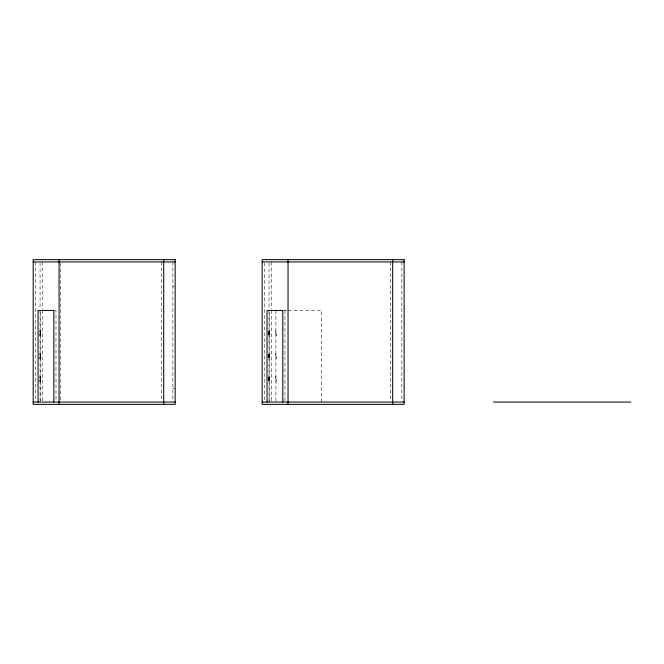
<?xml version="1.0" encoding="UTF-8"?>
<svg xmlns="http://www.w3.org/2000/svg" width="664" height="664" viewBox="0 0 664 664"><rect width="100%" height="100%" fill="white"/><g stroke="black" fill="none" stroke-linecap="round" stroke-linejoin="round"><path stroke-width="0.5" stroke-dasharray="3.32 2.49" d="M268.729 376.878L268.729 381.46L269.617 381.46L269.642 376.878L268.754 376.878L268.754 381.46M268.729 353.978L268.729 358.56L269.617 358.56L269.642 353.978L268.754 353.978L268.754 358.56M268.729 331.087L268.729 335.66L269.617 335.66L269.642 331.087L268.754 331.087L268.754 335.66M172.872 286.665L174.391 286.665M54.548 310.478L55.983 310.478L55.983 401.031M283.52 310.478L287.097 310.478M288.118 310.478L321.7 310.478L321.7 402.06M172.872 388.324L175.155 388.324M401.836 261.94L401.836 401.031M390.382 261.94L390.382 401.031M284.947 310.478L284.947 401.031M275.9 310.478L275.9 402.06M271.327 261.94L271.327 309.333M271.327 310.362L271.327 401.031M269.343 331.087L269.343 335.66M269.343 353.978L269.343 358.56M269.343 376.878L269.343 381.46M269.186 312.536L269.186 402.06M269.036 262.969L269.036 309.333M269.036 310.362L269.036 401.031M264.455 262.969L264.455 401.031M172.872 261.94L172.872 401.031M161.418 261.94L161.418 401.031M60.673 262.969L60.673 401.031M42.355 261.94L42.355 309.333M42.355 310.362L42.355 401.031M40.38 331.087L40.38 335.66M40.38 353.978L40.38 358.56M40.38 376.878L40.38 381.46M40.222 312.536L40.222 331.087M40.222 335.66L40.222 353.978M40.222 358.56L40.222 376.878M40.222 381.46L40.222 401.031M40.072 262.969L40.072 309.333M40.072 310.362L40.072 401.031M40.064 331.087L40.064 335.66M40.064 353.978L40.064 358.56M40.064 376.878L40.064 381.46M35.491 261.94L35.491 401.031M40.678 380.314L40.678 381.46L39.782 381.46L39.765 376.878L40.653 376.878L40.678 380.314M40.678 357.415L40.678 358.56L39.782 358.56L39.765 353.978L40.653 353.978L40.678 357.415M40.678 334.515L40.678 335.66L39.782 335.66L39.765 331.087L40.653 331.087L40.678 334.515M276.365 331.087L275.477 331.087L275.444 335.66L276.365 335.66L276.365 331.087M276.365 353.978L275.477 353.978L275.444 358.56L276.365 358.56L276.365 353.978M276.365 376.878L275.477 376.878L275.444 381.46L276.365 381.46L276.365 376.878"/><path stroke-width="1" d="M33.2 261.94L175.155 261.94M262.164 261.94L404.127 261.94M33.2 402.06L175.155 402.06M262.164 402.06L404.127 402.06M493.418 402.06L630.8 402.06M392.673 259.649L392.673 404.351M288.043 259.649L288.043 404.351M282.798 402.06L282.798 310.478L267.036 310.478L267.036 402.06M163.709 259.649L163.709 404.351M59.079 259.649L59.079 404.351M53.834 402.06L53.834 310.478L38.072 310.478L38.072 402.06M175.155 259.649L33.2 259.649L33.2 404.351L175.155 404.351L175.155 259.649M404.127 259.649L262.164 259.649L262.164 404.351L404.127 404.351L404.127 259.649"/></g></svg>
